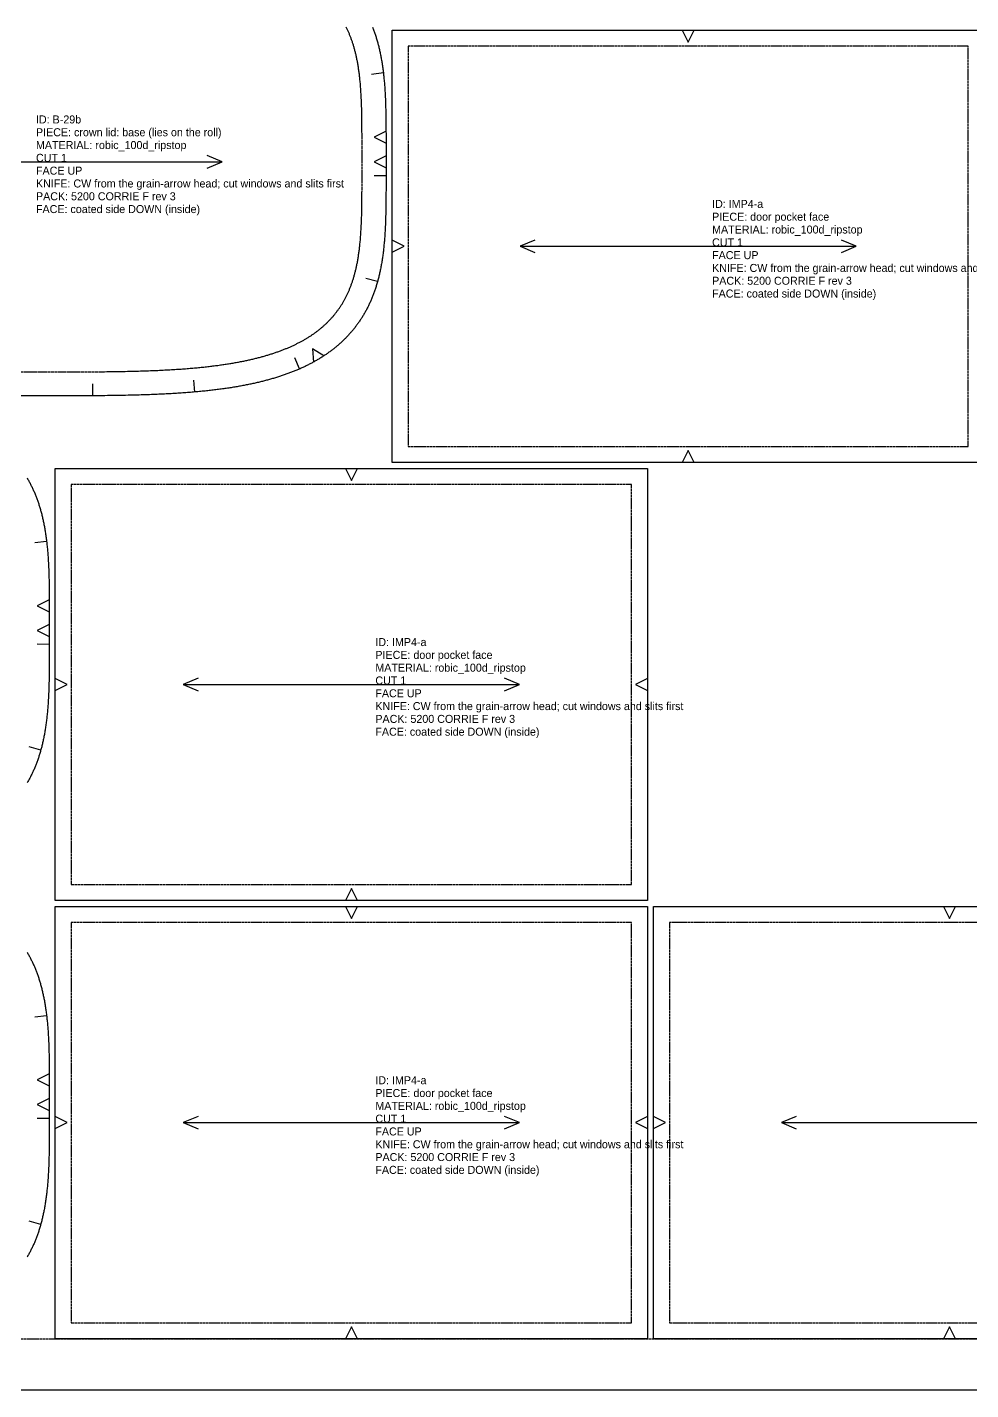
# Model space of a CAD drawing. Header units: millimetres. Extents: x 0 to 9408, y -22 to 1524.
# Drawn here: x 7870 to 8342, y 0 to 681 of the extents above; entities that cross this region are included whole.
import ezdxf

# ---------------------------------------------------------------- set-up
doc = ezdxf.new("R2010")
doc.units = ezdxf.units.MM
doc.linetypes.add('DASHED', pattern=[1.524, 1.27, -0.254])
for name, color, linetype in [('CUT', 7, 'Continuous'), ('GRAIN', 5, 'Continuous'), ('NOTCH', 1, 'Continuous'), ('SEW', 3, 'Continuous'), ('TEXT', 2, 'Continuous')]:
    doc.layers.add(name, color=color, linetype=linetype)

msp = doc.modelspace()

# ---------------------------------------------------------------- linework, layer by layer
at = {"layer": 'CUT'}
for points in [[(8042.59, 681), (8042.76, 680.57), (8042.92, 680.13), (8043.09, 679.69), (8043.25, 679.25), (8043.41, 678.81), (8043.57, 678.36), (8043.73, 677.92), (8043.88, 677.46), (8044.03, 677.01), (8044.18, 676.55), (8044.33, 676.09), (8044.47, 675.63), (8044.62, 675.17), (8044.75, 674.7), (8044.89, 674.23), (8045.03, 673.75), (8045.16, 673.27), (8045.29, 672.79), (8045.42, 672.31), (8045.55, 671.82), (8045.67, 671.33), (8045.79, 670.84), (8045.91, 670.34), (8046.03, 669.84), (8046.14, 669.34), (8046.26, 668.83), (8046.37, 668.32), (8046.47, 667.81), (8046.58, 667.29), (8046.68, 666.76), (8046.79, 666.24), (8046.89, 665.7), (8046.98, 665.17), (8047.08, 664.63), (8047.17, 664.08), (8047.26, 663.53), (8047.35, 662.98), (8047.44, 662.42), (8047.52, 661.86), (8047.61, 661.29), (8047.69, 660.71), (8047.77, 660.13), (8047.84, 659.54), (8047.92, 658.95), (8047.99, 658.35), (8048.06, 657.74), (8048.13, 657.13), (8048.2, 656.51), (8048.26, 655.88), (8048.32, 655.24), (8048.38, 654.6), (8048.44, 653.94), (8048.5, 653.28), (8048.56, 652.61), (8048.61, 651.93), (8048.66, 651.24), (8048.71, 650.53), (8048.76, 649.82), (8048.8, 649.09), (8048.84, 648.35), (8048.89, 647.6), (8048.92, 646.83), (8048.96, 646.04), (8049, 645.24), (8049.03, 644.42), (8049.07, 643.58), (8049.1, 642.71), (8049.12, 641.82), (8049.15, 640.91), (8049.18, 639.97), (8049.2, 638.99), (8049.22, 637.98), (8049.24, 636.93), (8049.26, 635.83), (8049.27, 634.68), (8049.29, 633.47), (8049.3, 632.18), (8049.31, 630.8), (8049.32, 629.3), (8049.33, 627.64), (8049.34, 625.77), (8049.34, 623.55), (8049.34, 620.66), (8049.34, 613.72), (8049.34, 606.78), (8049.34, 603.9), (8049.34, 601.68), (8049.33, 599.81), (8049.32, 598.15), (8049.31, 596.65), (8049.3, 595.27), (8049.29, 593.98), (8049.27, 592.76), (8049.26, 591.61), (8049.24, 590.51), (8049.22, 589.46), (8049.2, 588.45), (8049.18, 587.48), (8049.15, 586.53), (8049.12, 585.62), (8049.1, 584.73), (8049.07, 583.87), (8049.03, 583.03), (8049, 582.21), (8048.96, 581.4), (8048.92, 580.62), (8048.89, 579.85), (8048.84, 579.09), (8048.8, 578.35), (8048.76, 577.63), (8048.71, 576.91), (8048.66, 576.21), (8048.61, 575.52), (8048.56, 574.84), (8048.5, 574.16), (8048.44, 573.5), (8048.38, 572.85), (8048.32, 572.2), (8048.26, 571.57), (8048.2, 570.94), (8048.13, 570.32), (8048.06, 569.7), (8047.99, 569.1), (8047.92, 568.5), (8047.84, 567.9), (8047.77, 567.32), (8047.69, 566.74), (8047.61, 566.16), (8047.52, 565.59), (8047.44, 565.03), (8047.35, 564.47), (8047.26, 563.91), (8047.17, 563.36), (8047.08, 562.82), (8046.98, 562.28), (8046.89, 561.74), (8046.79, 561.21), (8046.68, 560.68), (8046.58, 560.16), (8046.47, 559.64), (8046.37, 559.12), (8046.26, 558.61), (8046.14, 558.11), (8046.03, 557.6), (8045.91, 557.1), (8045.79, 556.6), (8045.67, 556.11), (8045.55, 555.62), (8045.42, 555.13), (8045.29, 554.65), (8045.16, 554.17), (8045.03, 553.69), (8044.89, 553.22), (8044.75, 552.75), (8044.62, 552.28), (8044.47, 551.81), (8044.33, 551.35), (8044.18, 550.89), (8044.03, 550.44), (8043.88, 549.98), (8043.73, 549.53), (8043.57, 549.08), (8043.41, 548.64), (8043.25, 548.19), (8043.09, 547.75), (8042.92, 547.31), (8042.76, 546.88), (8042.59, 546.44), (8042.41, 546.01), (8042.24, 545.58), (8042.06, 545.16), (8041.88, 544.74), (8041.7, 544.31), (8041.52, 543.9), (8041.33, 543.48), (8041.14, 543.07), (8040.95, 542.65), (8040.76, 542.24), (8040.56, 541.84), (8040.36, 541.43), (8040.16, 541.03), (8039.96, 540.63), (8039.75, 540.23), (8039.54, 539.84), (8039.33, 539.44), (8039.12, 539.05), (8038.9, 538.66), (8038.69, 538.28), (8038.47, 537.89), (8038.24, 537.51), (8038.02, 537.13), (8037.79, 536.75), (8037.56, 536.38), (8037.33, 536.01), (8037.1, 535.63), (8036.86, 535.27), (8036.62, 534.9), (8036.38, 534.53), (8036.14, 534.17), (8035.89, 533.81), (8035.64, 533.45), (8035.39, 533.1), (8035.14, 532.75), (8034.89, 532.39), (8034.63, 532.04), (8034.37, 531.7), (8034.11, 531.35), (8033.84, 531.01), (8033.58, 530.67), (8033.31, 530.33), (8033.04, 529.99), (8032.76, 529.66), (8032.49, 529.33), (8032.21, 529), (8031.93, 528.67), (8031.65, 528.35), (8031.37, 528.02), (8031.08, 527.7), (8030.79, 527.38), (8030.5, 527.06), (8030.21, 526.75), (8029.91, 526.44), (8029.62, 526.13), (8029.32, 525.82), (8029.01, 525.51), (8028.71, 525.21), (8028.41, 524.9), (8028.1, 524.6), (8027.79, 524.31), (8027.48, 524.01), (8027.16, 523.72), (8026.85, 523.42), (8026.53, 523.13), (8026.21, 522.85), (8025.89, 522.56), (8025.56, 522.28), (8025.23, 522), (8024.91, 521.72), (8024.58, 521.44), (8024.24, 521.16), (8023.91, 520.89), (8023.57, 520.62), (8023.23, 520.35), (8022.89, 520.08), (8022.55, 519.82), (8022.21, 519.55), (8021.86, 519.29), (8021.51, 519.03), (8021.16, 518.77), (8020.81, 518.52), (8020.46, 518.26), (8020.1, 518.01), (8019.74, 517.76), (8019.38, 517.51), (8019.02, 517.27), (8018.66, 517.02), (8018.29, 516.78), (8017.92, 516.54), (8017.55, 516.3), (8017.18, 516.07), (8016.81, 515.83), (8016.43, 515.6), (8016.05, 515.37), (8015.67, 515.14), (8015.29, 514.91), (8014.91, 514.69), (8014.52, 514.46), (8014.14, 514.24), (8013.75, 514.02), (8013.36, 513.8), (8012.96, 513.58), (8012.57, 513.37), (8012.17, 513.16), (8011.77, 512.95), (8011.37, 512.74), (8010.97, 512.53), (8010.56, 512.32), (8010.16, 512.12), (8009.75, 511.91), (8009.34, 511.71), (8008.92, 511.51), (8008.51, 511.32), (8008.09, 511.12), (8007.67, 510.93), (8007.25, 510.73), (8006.83, 510.54), (8006.4, 510.35), (8005.98, 510.16), (8005.55, 509.98), (8005.12, 509.79), (8004.68, 509.61), (8004.25, 509.43), (8003.81, 509.25), (8003.37, 509.07), (8002.93, 508.89), (8002.49, 508.72), (8002.04, 508.54), (8001.59, 508.37), (8001.14, 508.2), (8000.69, 508.03), (8000.24, 507.86), (7999.78, 507.7), (7999.32, 507.53), (7998.86, 507.37), (7998.4, 507.21), (7997.93, 507.05), (7997.46, 506.89), (7996.99, 506.73), (7996.52, 506.58), (7996.04, 506.42), (7995.57, 506.27), (7995.09, 506.12), (7994.61, 505.97), (7994.12, 505.82), (7993.63, 505.67), (7993.15, 505.52), (7992.65, 505.38), (7992.16, 505.24), (7991.66, 505.09), (7991.16, 504.95), (7990.66, 504.81), (7990.16, 504.68), (7989.65, 504.54), (7989.14, 504.4), (7988.63, 504.27), (7988.11, 504.14), (7987.6, 504.01), (7987.08, 503.88), (7986.55, 503.75), (7986.03, 503.62), (7985.5, 503.5), (7984.97, 503.37), (7984.43, 503.25), (7983.9, 503.13), (7983.36, 503.01), (7982.81, 502.89), (7982.27, 502.77), (7981.72, 502.65), (7981.17, 502.54), (7980.61, 502.42), (7980.05, 502.31), (7979.49, 502.2), (7978.93, 502.09), (7978.36, 501.98), (7977.79, 501.87), (7977.22, 501.76), (7976.64, 501.65), (7976.06, 501.55), (7975.47, 501.45), (7974.88, 501.34), (7974.29, 501.24), (7973.7, 501.14), (7973.1, 501.05), (7972.5, 500.95), (7971.89, 500.85), (7971.28, 500.76), (7970.67, 500.66), (7970.05, 500.57), (7969.43, 500.48), (7968.8, 500.39), (7968.17, 500.3), (7967.54, 500.21), (7966.9, 500.13), (7966.25, 500.04), (7965.61, 499.96), (7964.96, 499.87), (7964.3, 499.79), (7963.64, 499.71), (7962.97, 499.63), (7962.3, 499.55), (7961.63, 499.47), (7960.95, 499.4), (7960.26, 499.32), (7959.57, 499.25), (7958.88, 499.18), (7958.18, 499.1), (7957.47, 499.03), (7956.76, 498.96), (7956.04, 498.89), (7955.32, 498.83), (7954.59, 498.76), (7953.86, 498.7), (7953.12, 498.63), (7952.37, 498.57), (7951.61, 498.51), (7950.85, 498.45), (7950.09, 498.39), (7949.31, 498.33), (7948.53, 498.27), (7947.74, 498.21), (7946.94, 498.16), (7946.14, 498.1), (7945.33, 498.05), (7944.51, 498), (7943.68, 497.95), (7942.84, 497.9), (7942, 497.85), (7941.14, 497.8), (7940.28, 497.75), (7939.4, 497.71), (7938.52, 497.66), (7937.62, 497.62), (7936.72, 497.58), (7935.8, 497.54), (7934.87, 497.49), (7933.93, 497.46), (7932.98, 497.42), (7932.01, 497.38), (7931.03, 497.34), (7930.04, 497.31), (7929.03, 497.27), (7928.01, 497.24), (7926.97, 497.21), (7925.91, 497.18), (7924.84, 497.15), (7923.74, 497.12), (7922.63, 497.09), (7921.5, 497.06), (7920.35, 497.04), (7919.17, 497.01), (7917.97, 496.99), (7916.74, 496.97), (7915.48, 496.94), (7914.19, 496.92), (7912.87, 496.9), (7911.52, 496.89), (7910.13, 496.87), (7908.7, 496.85), (7907.22, 496.84), (7905.69, 496.82), (7904.1, 496.81), (7902.46, 496.79), (7900.75, 496.78), (7898.95, 496.77), (7897.07, 496.76), (7895.08, 496.75), (7892.96, 496.75), (7890.68, 496.74), (7888.21, 496.74), (7885.48, 496.73), (7882.37, 496.73), (7878.69, 496.72), (7873.9, 496.72), (7862.34, 496.72)], [(7869.9, 455.71), (7870.12, 455.33), (7870.34, 454.94), (7870.56, 454.56), (7870.78, 454.17), (7870.99, 453.78), (7871.2, 453.38), (7871.41, 452.99), (7871.61, 452.59), (7871.82, 452.19), (7872.02, 451.79), (7872.22, 451.38), (7872.41, 450.98), (7872.61, 450.57), (7872.8, 450.16), (7872.99, 449.74), (7873.17, 449.33), (7873.36, 448.91), (7873.54, 448.49), (7873.72, 448.06), (7873.9, 447.64), (7874.07, 447.21), (7874.24, 446.78), (7874.41, 446.35), (7874.58, 445.91), (7874.75, 445.47), (7874.91, 445.03), (7875.07, 444.59), (7875.23, 444.14), (7875.39, 443.69), (7875.54, 443.24), (7875.69, 442.79), (7875.84, 442.33), (7875.99, 441.87), (7876.13, 441.41), (7876.27, 440.94), (7876.41, 440.47), (7876.55, 440), (7876.68, 439.53), (7876.82, 439.05), (7876.95, 438.57), (7877.08, 438.09), (7877.2, 437.6), (7877.33, 437.11), (7877.45, 436.62), (7877.57, 436.12), (7877.68, 435.62), (7877.8, 435.12), (7877.91, 434.61), (7878.02, 434.1), (7878.13, 433.58), (7878.24, 433.06), (7878.34, 432.54), (7878.44, 432.01), (7878.54, 431.48), (7878.64, 430.95), (7878.74, 430.41), (7878.83, 429.86), (7878.92, 429.31), (7879.01, 428.76), (7879.1, 428.2), (7879.18, 427.63), (7879.26, 427.06), (7879.35, 426.49), (7879.42, 425.91), (7879.5, 425.32), (7879.58, 424.72), (7879.65, 424.12), (7879.72, 423.52), (7879.79, 422.9), (7879.85, 422.28), (7879.92, 421.65), (7879.98, 421.02), (7880.04, 420.37), (7880.1, 419.72), (7880.16, 419.06), (7880.21, 418.39), (7880.26, 417.71), (7880.32, 417.01), (7880.36, 416.31), (7880.41, 415.6), (7880.46, 414.87), (7880.5, 414.13), (7880.54, 413.37), (7880.58, 412.6), (7880.62, 411.82), (7880.66, 411.02), (7880.69, 410.19), (7880.72, 409.35), (7880.75, 408.49), (7880.78, 407.6), (7880.81, 406.69), (7880.83, 405.75), (7880.86, 404.77), (7880.88, 403.76), (7880.9, 402.71), (7880.92, 401.61), (7880.93, 400.46), (7880.95, 399.25), (7880.96, 397.96), (7880.97, 396.57), (7880.98, 395.07), (7880.99, 393.42), (7880.99, 391.54), (7881, 389.33), (7881, 386.44), (7881, 379.5), (7881, 372.55), (7881, 369.67), (7880.99, 367.46), (7880.99, 365.58), (7880.98, 363.93), (7880.97, 362.43), (7880.96, 361.04), (7880.95, 359.75), (7880.93, 358.54), (7880.92, 357.39), (7880.9, 356.29), (7880.88, 355.24), (7880.86, 354.23), (7880.83, 353.25), (7880.81, 352.31), (7880.78, 351.4), (7880.75, 350.51), (7880.72, 349.65), (7880.69, 348.81), (7880.66, 347.98), (7880.62, 347.18), (7880.58, 346.4), (7880.54, 345.63), (7880.5, 344.87), (7880.46, 344.13), (7880.41, 343.4), (7880.36, 342.69), (7880.32, 341.99), (7880.26, 341.29), (7880.21, 340.61), (7880.16, 339.94), (7880.1, 339.28), (7880.04, 338.63), (7879.98, 337.98), (7879.92, 337.35), (7879.85, 336.72), (7879.79, 336.1), (7879.72, 335.48), (7879.65, 334.88), (7879.58, 334.28), (7879.5, 333.68), (7879.42, 333.09), (7879.35, 332.51), (7879.26, 331.94), (7879.18, 331.37), (7879.1, 330.8), (7879.01, 330.24), (7878.92, 329.69), (7878.83, 329.14), (7878.74, 328.59), (7878.64, 328.05), (7878.54, 327.52), (7878.44, 326.99), (7878.34, 326.46), (7878.24, 325.94), (7878.13, 325.42), (7878.02, 324.9), (7877.91, 324.39), (7877.8, 323.88), (7877.68, 323.38), (7877.57, 322.88), (7877.45, 322.38), (7877.33, 321.89), (7877.2, 321.4), (7877.08, 320.91), (7876.95, 320.43), (7876.82, 319.95), (7876.68, 319.47), (7876.55, 319), (7876.41, 318.53), (7876.27, 318.06), (7876.13, 317.59), (7875.99, 317.13), (7875.84, 316.67), (7875.69, 316.21), (7875.54, 315.76), (7875.39, 315.31), (7875.23, 314.86), (7875.07, 314.41), (7874.91, 313.97), (7874.75, 313.53), (7874.58, 313.09), (7874.41, 312.65), (7874.24, 312.22), (7874.07, 311.79), (7873.9, 311.36), (7873.72, 310.94), (7873.54, 310.51), (7873.36, 310.09), (7873.17, 309.67), (7872.99, 309.26), (7872.8, 308.84), (7872.61, 308.43), (7872.41, 308.02), (7872.22, 307.62), (7872.02, 307.21), (7871.82, 306.81), (7871.61, 306.41), (7871.41, 306.01), (7871.2, 305.62), (7870.99, 305.22), (7870.78, 304.83), (7870.56, 304.44), (7870.34, 304.06), (7870.12, 303.67), (7869.9, 303.29)], [(7869.9, 218.71), (7870.12, 218.33), (7870.34, 217.94), (7870.56, 217.56), (7870.78, 217.17), (7870.99, 216.78), (7871.2, 216.38), (7871.41, 215.99), (7871.61, 215.59), (7871.82, 215.19), (7872.02, 214.79), (7872.22, 214.38), (7872.41, 213.98), (7872.61, 213.57), (7872.8, 213.16), (7872.99, 212.74), (7873.17, 212.33), (7873.36, 211.91), (7873.54, 211.49), (7873.72, 211.06), (7873.9, 210.64), (7874.07, 210.21), (7874.24, 209.78), (7874.41, 209.35), (7874.58, 208.91), (7874.75, 208.47), (7874.91, 208.03), (7875.07, 207.59), (7875.23, 207.14), (7875.39, 206.69), (7875.54, 206.24), (7875.69, 205.79), (7875.84, 205.33), (7875.99, 204.87), (7876.13, 204.41), (7876.27, 203.94), (7876.41, 203.47), (7876.55, 203), (7876.68, 202.53), (7876.82, 202.05), (7876.95, 201.57), (7877.08, 201.09), (7877.2, 200.6), (7877.33, 200.11), (7877.45, 199.62), (7877.57, 199.12), (7877.68, 198.62), (7877.8, 198.12), (7877.91, 197.61), (7878.02, 197.1), (7878.13, 196.58), (7878.24, 196.06), (7878.34, 195.54), (7878.44, 195.01), (7878.54, 194.48), (7878.64, 193.95), (7878.74, 193.41), (7878.83, 192.86), (7878.92, 192.31), (7879.01, 191.76), (7879.1, 191.2), (7879.18, 190.63), (7879.26, 190.06), (7879.35, 189.49), (7879.42, 188.91), (7879.5, 188.32), (7879.58, 187.72), (7879.65, 187.12), (7879.72, 186.52), (7879.79, 185.9), (7879.85, 185.28), (7879.92, 184.65), (7879.98, 184.02), (7880.04, 183.37), (7880.1, 182.72), (7880.16, 182.06), (7880.21, 181.39), (7880.26, 180.71), (7880.32, 180.01), (7880.36, 179.31), (7880.41, 178.6), (7880.46, 177.87), (7880.5, 177.13), (7880.54, 176.37), (7880.58, 175.6), (7880.62, 174.82), (7880.66, 174.02), (7880.69, 173.19), (7880.72, 172.35), (7880.75, 171.49), (7880.78, 170.6), (7880.81, 169.69), (7880.83, 168.75), (7880.86, 167.77), (7880.88, 166.76), (7880.9, 165.71), (7880.92, 164.61), (7880.93, 163.46), (7880.95, 162.25), (7880.96, 160.96), (7880.97, 159.57), (7880.98, 158.07), (7880.99, 156.42), (7880.99, 154.54), (7881, 152.33), (7881, 149.44), (7881, 142.5), (7881, 135.55), (7881, 132.67), (7880.99, 130.46), (7880.99, 128.58), (7880.98, 126.93), (7880.97, 125.43), (7880.96, 124.04), (7880.95, 122.75), (7880.93, 121.54), (7880.92, 120.39), (7880.9, 119.29), (7880.88, 118.24), (7880.86, 117.23), (7880.83, 116.25), (7880.81, 115.31), (7880.78, 114.4), (7880.75, 113.51), (7880.72, 112.65), (7880.69, 111.81), (7880.66, 110.98), (7880.62, 110.18), (7880.58, 109.4), (7880.54, 108.63), (7880.5, 107.87), (7880.46, 107.13), (7880.41, 106.4), (7880.36, 105.69), (7880.32, 104.99), (7880.26, 104.29), (7880.21, 103.61), (7880.16, 102.94), (7880.1, 102.28), (7880.04, 101.63), (7879.98, 100.98), (7879.92, 100.35), (7879.85, 99.72), (7879.79, 99.1), (7879.72, 98.48), (7879.65, 97.88), (7879.58, 97.28), (7879.5, 96.68), (7879.42, 96.09), (7879.35, 95.51), (7879.26, 94.94), (7879.18, 94.37), (7879.1, 93.8), (7879.01, 93.24), (7878.92, 92.69), (7878.83, 92.14), (7878.74, 91.59), (7878.64, 91.05), (7878.54, 90.52), (7878.44, 89.99), (7878.34, 89.46), (7878.24, 88.94), (7878.13, 88.42), (7878.02, 87.9), (7877.91, 87.39), (7877.8, 86.88), (7877.68, 86.38), (7877.57, 85.88), (7877.45, 85.38), (7877.33, 84.89), (7877.2, 84.4), (7877.08, 83.91), (7876.95, 83.43), (7876.82, 82.95), (7876.68, 82.47), (7876.55, 82), (7876.41, 81.53), (7876.27, 81.06), (7876.13, 80.59), (7875.99, 80.13), (7875.84, 79.67), (7875.69, 79.21), (7875.54, 78.76), (7875.39, 78.31), (7875.23, 77.86), (7875.07, 77.41), (7874.91, 76.97), (7874.75, 76.53), (7874.58, 76.09), (7874.41, 75.65), (7874.24, 75.22), (7874.07, 74.79), (7873.9, 74.36), (7873.72, 73.94), (7873.54, 73.51), (7873.36, 73.09), (7873.17, 72.67), (7872.99, 72.26), (7872.8, 71.84), (7872.61, 71.43), (7872.41, 71.02), (7872.22, 70.62), (7872.02, 70.21), (7871.82, 69.81), (7871.61, 69.41), (7871.41, 69.01), (7871.2, 68.62), (7870.99, 68.22), (7870.78, 67.83), (7870.56, 67.44), (7870.34, 67.06), (7870.12, 66.67), (7869.9, 66.29)]]:
    msp.add_lwpolyline(points, dxfattribs=at)
for points in [[(8052.34, 679.5), (8348.34, 679.5), (8348.34, 463.5), (8052.34, 463.5)], [(7884, 460.5), (8180, 460.5), (8180, 244.5), (7884, 244.5)], [(7884, 241.5), (8180, 241.5), (8180, 25.5), (7884, 25.5)], [(8183, 241.5), (8479, 241.5), (8479, 25.5), (8183, 25.5)]]:
    msp.add_lwpolyline(points, close=True, dxfattribs=at)
at = {"layer": 'GRAIN'}
for points in [[(7757.34, 613.72), (7967.34, 613.72)], [(7959.97, 610.61), (7967.34, 613.72), (7959.97, 616.84)], [(8123.71, 574.62), (8116.34, 571.5), (8123.71, 568.38)], [(8276.97, 568.38), (8284.34, 571.5), (8276.97, 574.62)], [(8116.34, 571.5), (8284.34, 571.5)], [(7955.37, 355.62), (7948, 352.5), (7955.37, 349.38)], [(8108.63, 349.38), (8116, 352.5), (8108.63, 355.62)], [(7948, 352.5), (8116, 352.5)], [(7955.37, 136.62), (7948, 133.5), (7955.37, 130.38)], [(8108.63, 130.38), (8116, 133.5), (8108.63, 136.62)], [(8254.37, 136.62), (8247, 133.5), (8254.37, 130.38)], [(7948, 133.5), (8116, 133.5)], [(8247, 133.5), (8415, 133.5)]]:
    msp.add_lwpolyline(points, dxfattribs=at)
at = {"layer": 'NOTCH'}
for points in [[(8197.34, 679.5), (8200.34, 673.5), (8203.34, 679.5)], [(8048.01, 658.16), (8042.05, 657.46)], [(8049.33, 629.07), (8043.33, 626.05), (8049.34, 623.07)], [(8049.34, 616.74), (8043.34, 613.74), (8049.34, 610.74)], [(8049.34, 606.8), (8043.34, 606.8)], [(8052.34, 568.5), (8058.34, 571.5), (8052.34, 574.5)], [(8045.08, 553.87), (8039.3, 555.49)], [(8018.26, 516.69), (8012.6, 520.29), (8013.11, 513.6)], [(8006.16, 510.24), (8003.74, 515.73)], [(7953.72, 498.68), (7953.2, 504.66)], [(7902.82, 496.8), (7902.77, 502.8)], [(8203.34, 463.5), (8200.34, 469.5), (8197.34, 463.5)], [(8029, 460.5), (8032, 454.5), (8035, 460.5)], [(7879.67, 423.94), (7873.71, 423.24)], [(7880.98, 394.84), (7874.99, 391.83), (7881, 388.84)], [(7881, 382.52), (7875, 379.52), (7881, 376.52)], [(7881, 372.57), (7875, 372.58)], [(7884, 349.5), (7890, 352.5), (7884, 355.5)], [(8180, 355.5), (8174, 352.5), (8180, 349.5)], [(7876.73, 319.65), (7870.96, 321.27)], [(8035, 244.5), (8032, 250.5), (8029, 244.5)], [(8029, 241.5), (8032, 235.5), (8035, 241.5)], [(8328, 241.5), (8331, 235.5), (8334, 241.5)], [(7879.67, 186.94), (7873.71, 186.24)], [(7880.98, 157.84), (7874.99, 154.83), (7881, 151.84)], [(7881, 145.52), (7875, 142.52), (7881, 139.52)], [(7884, 130.5), (7890, 133.5), (7884, 136.5)], [(8180, 136.5), (8174, 133.5), (8180, 130.5)], [(8183, 130.5), (8189, 133.5), (8183, 136.5)], [(7881, 135.57), (7875, 135.58)], [(7876.73, 82.65), (7870.96, 84.27)], [(8035, 25.5), (8032, 31.5), (8029, 25.5)], [(8334, 25.5), (8331, 31.5), (8328, 25.5)]]:
    msp.add_lwpolyline(points, dxfattribs=at)
at = {"layer": 'SEW', "linetype": 'DASHED'}
msp.add_lwpolyline([(7862.34, 508.72), (7873.9, 508.72), (7878.69, 508.72), (7882.36, 508.73), (7885.46, 508.73), (7888.19, 508.74), (7890.66, 508.74), (7892.92, 508.75), (7895.04, 508.75), (7897.02, 508.76), (7898.89, 508.77), (7900.67, 508.78), (7902.38, 508.79), (7904.01, 508.81), (7905.58, 508.82), (7907.1, 508.84), (7908.56, 508.85), (7909.98, 508.87), (7911.36, 508.88), (7912.7, 508.9), (7914.01, 508.92), (7915.28, 508.94), (7916.52, 508.96), (7917.73, 508.99), (7918.92, 509.01), (7920.08, 509.04), (7921.22, 509.06), (7922.34, 509.09), (7923.44, 509.11), (7924.51, 509.14), (7925.57, 509.17), (7926.61, 509.2), (7927.63, 509.23), (7928.63, 509.27), (7929.62, 509.3), (7930.6, 509.34), (7931.56, 509.37), (7932.51, 509.41), (7933.44, 509.45), (7934.36, 509.48), (7935.27, 509.52), (7936.16, 509.56), (7937.05, 509.61), (7937.92, 509.65), (7938.79, 509.69), (7939.64, 509.74), (7940.48, 509.78), (7941.31, 509.83), (7942.14, 509.88), (7942.95, 509.92), (7943.76, 509.97), (7944.56, 510.03), (7945.34, 510.08), (7946.12, 510.13), (7946.9, 510.18), (7947.66, 510.24), (7948.42, 510.29), (7949.17, 510.35), (7949.91, 510.41), (7950.64, 510.47), (7951.37, 510.53), (7952.09, 510.59), (7952.81, 510.65), (7953.52, 510.71), (7954.22, 510.78), (7954.92, 510.84), (7955.61, 510.91), (7956.29, 510.97), (7956.97, 511.04), (7957.64, 511.11), (7958.31, 511.18), (7958.97, 511.25), (7959.62, 511.32), (7960.27, 511.4), (7960.92, 511.47), (7961.56, 511.55), (7962.2, 511.62), (7962.83, 511.7), (7963.45, 511.78), (7964.07, 511.86), (7964.69, 511.94), (7965.3, 512.02), (7965.91, 512.1), (7966.51, 512.19), (7967.1, 512.27), (7967.7, 512.36), (7968.29, 512.44), (7968.87, 512.53), (7969.45, 512.62), (7970.03, 512.71), (7970.6, 512.8), (7971.17, 512.89), (7971.73, 512.98), (7972.29, 513.08), (7972.85, 513.17), (7973.4, 513.27), (7973.95, 513.36), (7974.5, 513.46), (7975.04, 513.56), (7975.57, 513.66), (7976.11, 513.76), (7976.64, 513.86), (7977.17, 513.97), (7977.69, 514.07), (7978.21, 514.18), (7978.73, 514.28), (7979.24, 514.39), (7979.75, 514.5), (7980.26, 514.61), (7980.76, 514.72), (7981.26, 514.83), (7981.76, 514.95), (7982.25, 515.06), (7982.74, 515.17), (7983.23, 515.29), (7983.71, 515.41), (7984.19, 515.53), (7984.67, 515.64), (7985.15, 515.77), (7985.62, 515.89), (7986.09, 516.01), (7986.55, 516.13), (7987.02, 516.26), (7987.48, 516.38), (7987.93, 516.51), (7988.39, 516.64), (7988.84, 516.77), (7989.29, 516.9), (7989.74, 517.03), (7990.18, 517.16), (7990.62, 517.29), (7991.06, 517.43), (7991.49, 517.56), (7991.93, 517.7), (7992.35, 517.84), (7992.78, 517.98), (7993.21, 518.12), (7993.63, 518.26), (7994.05, 518.4), (7994.46, 518.55), (7994.88, 518.69), (7995.29, 518.84), (7995.7, 518.98), (7996.11, 519.13), (7996.51, 519.28), (7996.91, 519.43), (7997.31, 519.58), (7997.71, 519.73), (7998.1, 519.89), (7998.49, 520.04), (7998.88, 520.2), (7999.27, 520.36), (7999.66, 520.51), (8000.04, 520.67), (8000.42, 520.83), (8000.79, 521), (8001.17, 521.16), (8001.54, 521.32), (8001.91, 521.49), (8002.28, 521.65), (8002.65, 521.82), (8003.01, 521.99), (8003.37, 522.16), (8003.73, 522.33), (8004.09, 522.5), (8004.44, 522.68), (8004.8, 522.85), (8005.15, 523.03), (8005.49, 523.21), (8005.84, 523.38), (8006.18, 523.56), (8006.52, 523.75), (8006.86, 523.93), (8007.2, 524.11), (8007.54, 524.3), (8007.87, 524.48), (8008.2, 524.67), (8008.53, 524.86), (8008.85, 525.05), (8009.18, 525.24), (8009.5, 525.43), (8009.82, 525.62), (8010.14, 525.82), (8010.45, 526.01), (8010.77, 526.21), (8011.08, 526.41), (8011.39, 526.61), (8011.7, 526.81), (8012, 527.01), (8012.31, 527.21), (8012.61, 527.42), (8012.91, 527.62), (8013.2, 527.83), (8013.5, 528.04), (8013.79, 528.25), (8014.08, 528.46), (8014.37, 528.68), (8014.66, 528.89), (8014.95, 529.1), (8015.23, 529.32), (8015.51, 529.54), (8015.79, 529.76), (8016.07, 529.98), (8016.34, 530.2), (8016.62, 530.43), (8016.89, 530.65), (8017.16, 530.88), (8017.42, 531.11), (8017.69, 531.34), (8017.95, 531.57), (8018.22, 531.8), (8018.48, 532.03), (8018.73, 532.27), (8018.99, 532.5), (8019.24, 532.74), (8019.5, 532.98), (8019.75, 533.22), (8020, 533.46), (8020.24, 533.71), (8020.49, 533.95), (8020.73, 534.2), (8020.97, 534.45), (8021.21, 534.7), (8021.45, 534.95), (8021.68, 535.2), (8021.92, 535.46), (8022.15, 535.72), (8022.38, 535.97), (8022.61, 536.23), (8022.83, 536.49), (8023.06, 536.76), (8023.28, 537.02), (8023.5, 537.29), (8023.72, 537.56), (8023.94, 537.82), (8024.15, 538.1), (8024.36, 538.37), (8024.58, 538.64), (8024.79, 538.92), (8024.99, 539.2), (8025.2, 539.48), (8025.4, 539.76), (8025.61, 540.04), (8025.81, 540.33), (8026.01, 540.61), (8026.2, 540.9), (8026.4, 541.19), (8026.59, 541.48), (8026.78, 541.78), (8026.97, 542.07), (8027.16, 542.37), (8027.35, 542.67), (8027.53, 542.97), (8027.71, 543.28), (8027.89, 543.58), (8028.07, 543.89), (8028.25, 544.2), (8028.43, 544.51), (8028.6, 544.83), (8028.77, 545.14), (8028.94, 545.46), (8029.11, 545.78), (8029.28, 546.11), (8029.44, 546.43), (8029.61, 546.76), (8029.77, 547.09), (8029.93, 547.42), (8030.09, 547.75), (8030.24, 548.09), (8030.4, 548.43), (8030.55, 548.77), (8030.7, 549.11), (8030.85, 549.46), (8031, 549.81), (8031.14, 550.16), (8031.29, 550.51), (8031.43, 550.87), (8031.57, 551.22), (8031.71, 551.59), (8031.85, 551.95), (8031.98, 552.32), (8032.12, 552.69), (8032.25, 553.06), (8032.38, 553.43), (8032.51, 553.81), (8032.64, 554.19), (8032.76, 554.58), (8032.88, 554.96), (8033.01, 555.35), (8033.13, 555.75), (8033.25, 556.14), (8033.36, 556.54), (8033.48, 556.95), (8033.59, 557.35), (8033.7, 557.76), (8033.81, 558.18), (8033.92, 558.6), (8034.03, 559.02), (8034.13, 559.44), (8034.23, 559.87), (8034.34, 560.3), (8034.44, 560.74), (8034.53, 561.18), (8034.63, 561.63), (8034.72, 562.08), (8034.82, 562.53), (8034.91, 562.99), (8035, 563.45), (8035.09, 563.92), (8035.17, 564.4), (8035.26, 564.87), (8035.34, 565.36), (8035.42, 565.85), (8035.5, 566.34), (8035.58, 566.84), (8035.65, 567.35), (8035.73, 567.86), (8035.8, 568.37), (8035.87, 568.9), (8035.94, 569.43), (8036.01, 569.97), (8036.07, 570.51), (8036.14, 571.07), (8036.2, 571.63), (8036.26, 572.19), (8036.32, 572.77), (8036.38, 573.35), (8036.44, 573.95), (8036.49, 574.55), (8036.54, 575.16), (8036.59, 575.79), (8036.64, 576.42), (8036.69, 577.07), (8036.74, 577.72), (8036.78, 578.39), (8036.82, 579.08), (8036.86, 579.78), (8036.9, 580.49), (8036.94, 581.22), (8036.98, 581.96), (8037.01, 582.72), (8037.04, 583.51), (8037.07, 584.31), (8037.1, 585.14), (8037.13, 585.99), (8037.16, 586.87), (8037.18, 587.78), (8037.2, 588.72), (8037.22, 589.7), (8037.24, 590.72), (8037.26, 591.79), (8037.28, 592.92), (8037.29, 594.11), (8037.3, 595.37), (8037.31, 596.73), (8037.32, 598.21), (8037.33, 599.85), (8037.34, 601.71), (8037.34, 603.91), (8037.34, 606.79), (8037.34, 613.72), (8037.34, 620.66), (8037.34, 623.53), (8037.34, 625.74), (8037.33, 627.59), (8037.32, 629.23), (8037.31, 630.71), (8037.3, 632.07), (8037.29, 633.34), (8037.28, 634.53), (8037.26, 635.65), (8037.24, 636.72), (8037.22, 637.74), (8037.2, 638.72), (8037.18, 639.67), (8037.16, 640.58), (8037.13, 641.45), (8037.1, 642.31), (8037.07, 643.13), (8037.04, 643.94), (8037.01, 644.72), (8036.98, 645.48), (8036.94, 646.23), (8036.9, 646.96), (8036.86, 647.67), (8036.82, 648.37), (8036.78, 649.05), (8036.74, 649.72), (8036.69, 650.38), (8036.64, 651.02), (8036.59, 651.66), (8036.54, 652.28), (8036.49, 652.89), (8036.44, 653.5), (8036.38, 654.09), (8036.32, 654.68), (8036.26, 655.25), (8036.2, 655.82), (8036.14, 656.38), (8036.07, 656.93), (8036.01, 657.48), (8035.94, 658.02), (8035.87, 658.55), (8035.8, 659.07), (8035.73, 659.59), (8035.65, 660.1), (8035.58, 660.61), (8035.5, 661.11), (8035.42, 661.6), (8035.34, 662.09), (8035.26, 662.57), (8035.17, 663.05), (8035.09, 663.52), (8035, 663.99), (8034.91, 664.45), (8034.82, 664.91), (8034.72, 665.37), (8034.63, 665.82), (8034.53, 666.26), (8034.44, 666.7), (8034.34, 667.14), (8034.23, 667.57), (8034.13, 668), (8034.03, 668.43), (8033.92, 668.85), (8033.81, 669.27), (8033.7, 669.68), (8033.59, 670.09), (8033.48, 670.5), (8033.36, 670.9), (8033.25, 671.3), (8033.13, 671.7), (8033.01, 672.09), (8032.88, 672.48), (8032.76, 672.87), (8032.64, 673.25), (8032.51, 673.63), (8032.38, 674.01), (8032.25, 674.39), (8032.12, 674.76), (8031.98, 675.13), (8031.85, 675.5), (8031.71, 675.86), (8031.57, 676.22), (8031.43, 676.58), (8031.29, 676.94), (8031.14, 677.29), (8031, 677.64), (8030.85, 677.99), (8030.7, 678.33), (8030.55, 678.68), (8030.4, 679.02), (8030.24, 679.36), (8030.09, 679.69), (8029.93, 680.03), (8029.77, 680.36), (8029.61, 680.69), (8029.44, 681.01)], dxfattribs=at)
for points in [[(8060.34, 671.5), (8060.34, 471.5), (8340.34, 471.5), (8340.34, 671.5)], [(7892, 452.5), (7892, 252.5), (8172, 252.5), (8172, 452.5)], [(7892, 233.5), (7892, 33.5), (8172, 33.5), (8172, 233.5)], [(8191, 233.5), (8191, 33.5), (8471, 33.5), (8471, 233.5)]]:
    msp.add_lwpolyline(points, close=True, dxfattribs=at)
at = {"layer": 'TEXT', "linetype": 'DASHED'}
msp.add_line((0, 25.5), (9305, 25.5), dxfattribs=at)
at = {"layer": 'TEXT'}
msp.add_lwpolyline([(0, 0), (9305, 0), (9305, 1524), (0, 1524)], close=True, dxfattribs=at)

# ---------------------------------------------------------------- texts
for s, p in [('ID: B-29b', (7874.34, 632.92)), ('PIECE: crown lid: base (lies on the roll)', (7874.34, 626.52)), ('MATERIAL: robic_100d_ripstop', (7874.34, 620.12)), ('CUT 1', (7874.34, 613.72)), ('FACE UP', (7874.34, 607.32)), ('KNIFE: CW from the grain-arrow head; cut windows and slits first', (7874.34, 600.92)), ('PACK: 5200 CORRIE F rev 3', (7874.34, 594.52)), ('ID: IMP4-a', (8212.34, 590.7)), ('FACE: coated side DOWN (inside)', (7874.34, 588.12)), ('PIECE: door pocket face', (8212.34, 584.3)), ('MATERIAL: robic_100d_ripstop', (8212.34, 577.9)), ('CUT 1', (8212.34, 571.5)), ('FACE UP', (8212.34, 565.1)), ('KNIFE: CW from the grain-arrow head; cut windows and slits first', (8212.34, 558.7)), ('PACK: 5200 CORRIE F rev 3', (8212.34, 552.3)), ('FACE: coated side DOWN (inside)', (8212.34, 545.9)), ('ID: IMP4-a', (8044, 371.7)), ('PIECE: door pocket face', (8044, 365.3)), ('MATERIAL: robic_100d_ripstop', (8044, 358.9)), ('CUT 1', (8044, 352.5)), ('FACE UP', (8044, 346.1)), ('KNIFE: CW from the grain-arrow head; cut windows and slits first', (8044, 339.7)), ('PACK: 5200 CORRIE F rev 3', (8044, 333.3)), ('FACE: coated side DOWN (inside)', (8044, 326.9)), ('ID: IMP4-a', (8044, 152.7)), ('PIECE: door pocket face', (8044, 146.3)), ('MATERIAL: robic_100d_ripstop', (8044, 139.9)), ('CUT 1', (8044, 133.5)), ('FACE UP', (8044, 127.1)), ('KNIFE: CW from the grain-arrow head; cut windows and slits first', (8044, 120.7)), ('PACK: 5200 CORRIE F rev 3', (8044, 114.3)), ('FACE: coated side DOWN (inside)', (8044, 107.9))]:
    msp.add_text(s, height=4, dxfattribs=at).set_placement(p)

doc.saveas('drawing.dxf')
